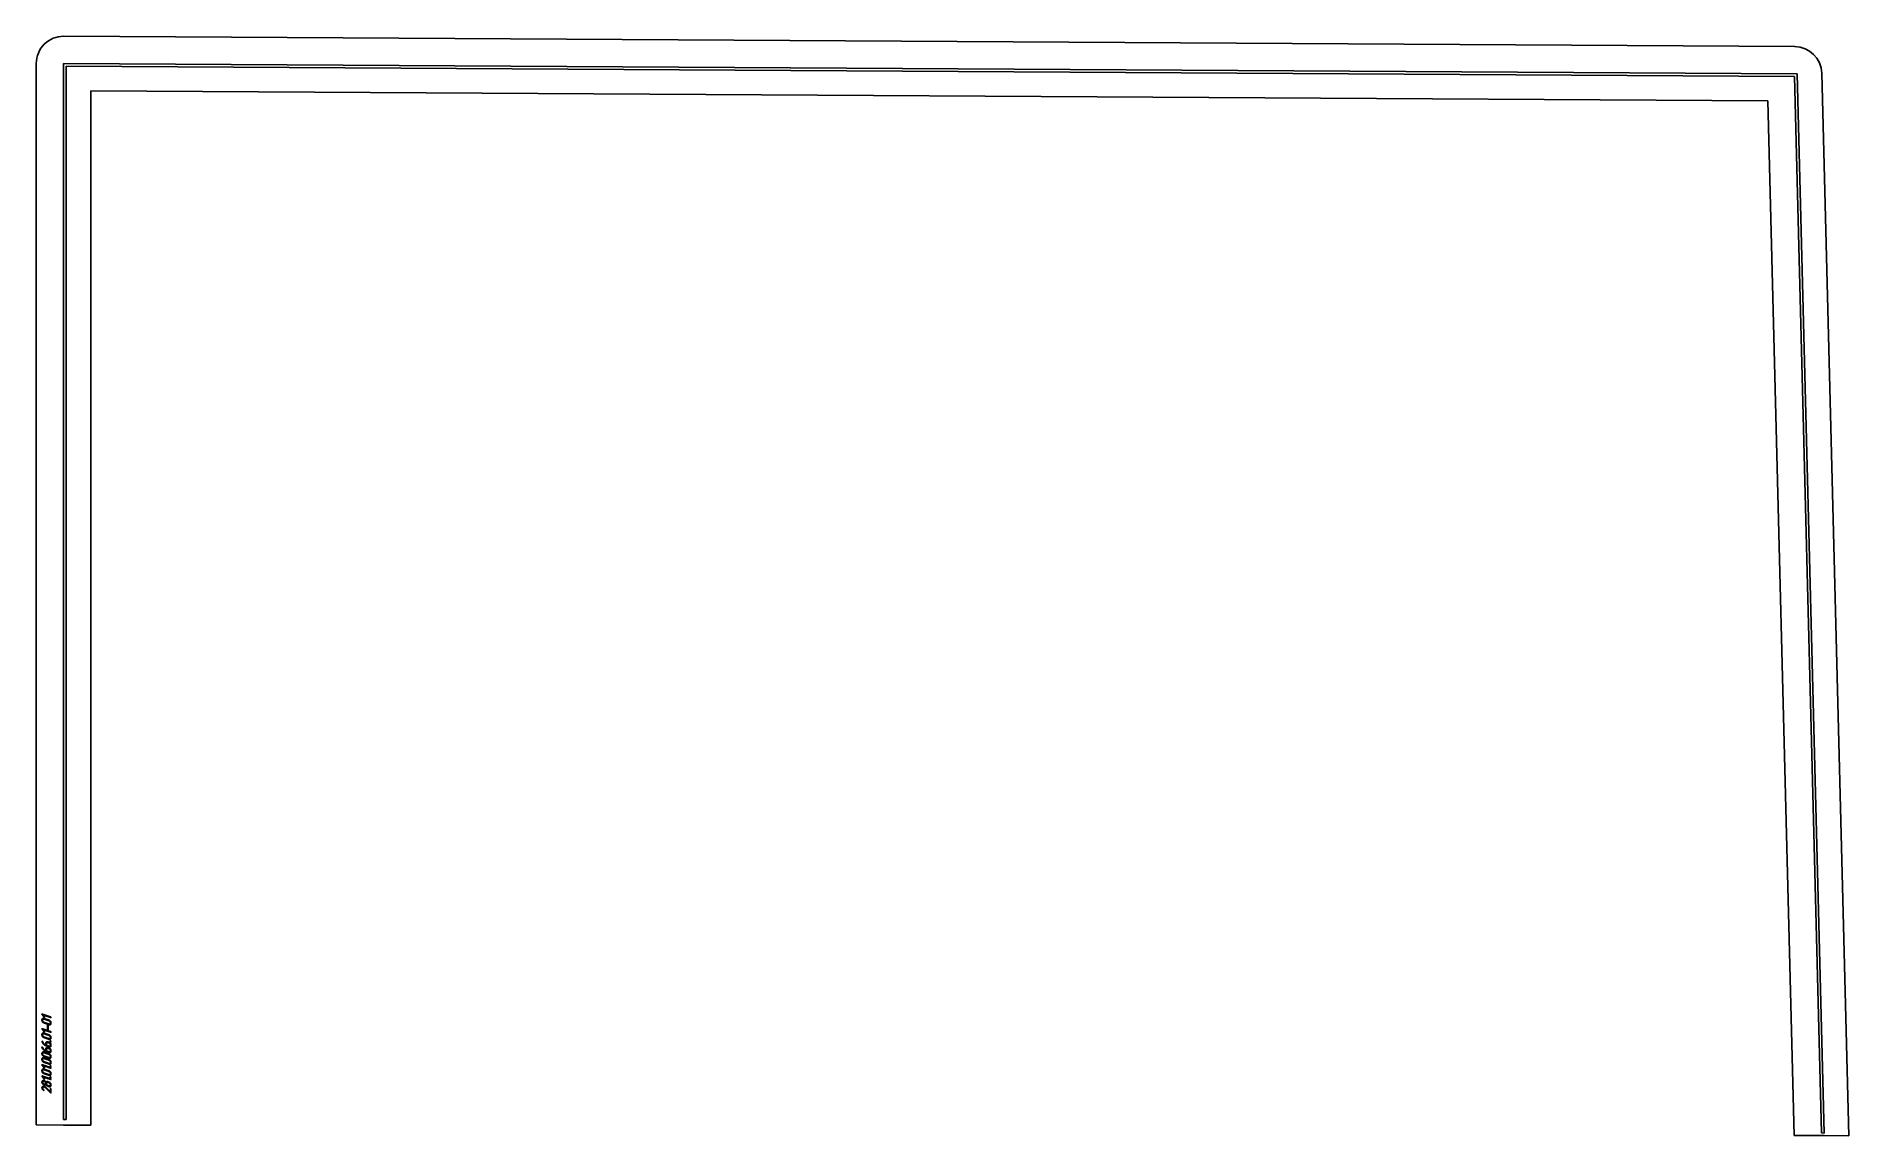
# Model space of a CAD drawing. Header units: millimetres. Extents: x 43 to 2040, y 1227 to 2439.
import ezdxf

# ---------------------------------------------------------------- set-up
doc = ezdxf.new("R2010")
doc.units = ezdxf.units.MM
doc.linetypes.add('K5LT_BASIC', pattern=[0])
doc.layers.add('Engraving', color=7, linetype='Continuous')

msp = doc.modelspace()

# ---------------------------------------------------------------- linework, layer by layer
at = {"color": 143, "linetype": 'K5LT_BASIC', "lineweight": 25, "true_color": 0x33acca}
for p, q in [((1980.2, 2427.1), (73, 2438.5)), ((42.8, 2408.5), (42.8, 1238.7)), ((2039.8, 1226.7), (2010, 2397.8)), ((102.8, 2378.3), (102.8, 1238.3)), ((1950.7, 2367.2), (102.8, 2378.3)), ((1979.7, 1227), (1950.7, 2367.2)), ((72.8, 1238.5), (42.8, 1238.7)), ((72.8, 1238.5), (75.8, 1238.5)), ((102.8, 1238.3), (75.8, 1238.5)), ((2009.8, 1226.9), (1979.7, 1227)), ((2009.8, 1226.9), (2012.8, 1226.8)), ((2039.8, 1226.7), (2012.8, 1226.8))]:
    msp.add_line(p, q, dxfattribs=at)
for centre, start, end in [((72.8, 2408.5), 89.656, 180), ((1980, 2397.1), 1.4574, 89.656)]:
    msp.add_arc(centre, 30, start, end, dxfattribs=at)
at = {"layer": 'Engraving', "color": 143, "linetype": 'K5LT_BASIC', "lineweight": 25, "true_color": 0x33acca}
for p, q in [((72.8, 2408.5), (72.8, 1244.5)), ((1983, 2397), (72.8, 2408.5)), ((75.8, 1244.5), (75.8, 2405.5)), ((75.8, 2405.5), (1980.1, 2394.1)), ((2012.7, 1229.7), (1983, 2397)), ((1980.1, 2394.1), (2009.7, 1229.8)), ((75.8, 1244.5), (72.8, 1244.5)), ((2012.7, 1229.7), (2009.7, 1229.8))]:
    msp.add_line(p, q, dxfattribs=at)
for points, knots in [([(58.7, 1357.7), (58.9, 1357.6), (59, 1357.5), (59, 1357.4), (59, 1357.2), (59, 1357.1), (59, 1357), (58.9, 1356.9), (58.7, 1357), (54.5, 1358.4), (50.3, 1359.8), (51.1, 1358.8), (51.8, 1357.8), (51.9, 1357.6), (51.9, 1357.5), (51.9, 1357.3), (51.8, 1357.3), (51.7, 1357.2), (51.6, 1357.3), (51.5, 1357.3), (51.3, 1357.4), (50.3, 1358.9), (49.2, 1360.3), (49.1, 1360.4), (49.1, 1360.6), (49.1, 1360.7), (49.2, 1360.8), (49.3, 1360.9), (49.5, 1360.8), (54.1, 1359.2), (58.7, 1357.7)], [0, 0, 0, 0.181151, 0.181151, 0.343934, 0.343934, 0.472146, 0.472146, 0.625059, 0.625059, 5.39951, 5.39951, 6.773407, 6.773407, 6.936544, 6.936544, 7.074093, 7.074093, 7.217588, 7.217588, 7.383484, 7.383484, 9.302301, 9.302301, 9.462957, 9.462957, 9.596849, 9.596849, 9.739807, 9.739807, 15, 15, 15]), ([(56.9, 1354.1), (57.8, 1353.8), (58.4, 1352.9), (59, 1352.1), (59, 1351.2), (59, 1350.8), (59, 1350.5), (59, 1349.7), (58.4, 1349.2), (57.8, 1348.8), (56.9, 1349.1), (54.1, 1350.1), (51.2, 1351), (50.4, 1351.3), (49.7, 1352.1), (49.1, 1353), (49.1, 1353.9), (49.1, 1354.2), (49.1, 1354.6), (49.1, 1355.5), (49.7, 1355.9), (50.3, 1356.3), (51.2, 1356), (54.1, 1355), (56.9, 1354.1)], [0, 0, 0, 0.846521, 0.846521, 1.674424, 1.674424, 1.989042, 1.989042, 2.637777, 2.637777, 3.338641, 3.338641, 5.996422, 5.996422, 6.83575, 6.83575, 7.667338, 7.667338, 7.981955, 7.981955, 8.645972, 8.645972, 9.342219, 9.342219, 12, 12, 12]), ([(58.7, 1341.5), (58.9, 1341.5), (59, 1341.3), (59, 1341.2), (59, 1341.1), (59, 1341), (59, 1340.8), (58.9, 1340.8), (58.7, 1340.8), (54.5, 1342.2), (50.3, 1343.7), (51.1, 1342.7), (51.8, 1341.6), (51.9, 1341.5), (51.9, 1341.4), (51.9, 1341.2), (51.8, 1341.1), (51.7, 1341.1), (51.6, 1341.1), (51.5, 1341.1), (51.3, 1341.3), (50.3, 1342.7), (49.2, 1344.2), (49.1, 1344.3), (49.1, 1344.4), (49.1, 1344.6), (49.2, 1344.7), (49.3, 1344.7), (49.5, 1344.7), (54.1, 1343.1), (58.7, 1341.5)], [0, 0, 0, 0.181151, 0.181151, 0.343934, 0.343934, 0.472146, 0.472146, 0.625059, 0.625059, 5.39951, 5.39951, 6.773407, 6.773407, 6.936544, 6.936544, 7.074093, 7.074093, 7.217588, 7.217588, 7.383484, 7.383484, 9.302301, 9.302301, 9.462957, 9.462957, 9.596849, 9.596849, 9.739807, 9.739807, 15, 15, 15]), ([(56.9, 1337.9), (57.8, 1337.6), (58.4, 1336.8), (59, 1336), (59, 1335.1), (59, 1334.7), (59, 1334.4), (59, 1333.5), (58.4, 1333.1), (57.8, 1332.6), (56.9, 1332.9), (54.1, 1333.9), (51.2, 1334.9), (50.4, 1335.2), (49.7, 1336), (49.1, 1336.8), (49.1, 1337.7), (49.1, 1338.1), (49.1, 1338.4), (49.1, 1339.3), (49.7, 1339.7), (50.3, 1340.2), (51.2, 1339.9), (54.1, 1338.9), (56.9, 1337.9)], [0, 0, 0, 0.846521, 0.846521, 1.674424, 1.674424, 1.989042, 1.989042, 2.637777, 2.637777, 3.338641, 3.338641, 5.996422, 5.996422, 6.83575, 6.83575, 7.667338, 7.667338, 7.981955, 7.981955, 8.645972, 8.645972, 9.342219, 9.342219, 12, 12, 12]), ([(56.9, 1353.4), (54.1, 1354.3), (51.2, 1355.3), (50.6, 1355.5), (50.2, 1355.2), (49.8, 1354.9), (49.8, 1354.3), (49.8, 1354), (49.8, 1353.6), (49.8, 1353), (50.2, 1352.5), (50.6, 1351.9), (51.2, 1351.7), (54.1, 1350.8), (56.9, 1349.8), (57.5, 1349.6), (57.9, 1349.9), (58.3, 1350.2), (58.3, 1350.7), (58.3, 1351.1), (58.3, 1351.4), (58.3, 1352), (57.9, 1352.6), (57.5, 1353.1), (56.9, 1353.4)], [0, 0, 0, 3.194824, 3.194824, 3.749556, 3.749556, 4.284872, 4.284872, 4.662943, 4.662943, 5.32312, 5.32312, 6.003067, 6.003067, 9.197891, 9.197891, 9.751896, 9.751896, 10.278148, 10.278148, 10.656218, 10.656218, 11.310094, 11.310094, 12, 12, 12]), ([(56.9, 1337.2), (54.1, 1338.2), (51.2, 1339.1), (50.6, 1339.3), (50.2, 1339.1), (49.8, 1338.8), (49.8, 1338.2), (49.8, 1337.8), (49.8, 1337.5), (49.8, 1336.9), (50.2, 1336.3), (50.6, 1335.8), (51.2, 1335.6), (54.1, 1334.6), (56.9, 1333.7), (57.5, 1333.5), (57.9, 1333.7), (58.3, 1334), (58.3, 1334.6), (58.3, 1335), (58.3, 1335.3), (58.3, 1335.9), (57.9, 1336.4), (57.5, 1337), (56.9, 1337.2)], [0, 0, 0, 3.194824, 3.194824, 3.749556, 3.749556, 4.284872, 4.284872, 4.662943, 4.662943, 5.32312, 5.32312, 6.003067, 6.003067, 9.197891, 9.197891, 9.751896, 9.751896, 10.278148, 10.278148, 10.656218, 10.656218, 11.310094, 11.310094, 12, 12, 12]), ([(55.8, 1348.2), (55.8, 1346), (55.8, 1343.9), (55.8, 1343.7), (55.7, 1343.7), (55.6, 1343.6), (55.5, 1343.7), (55.4, 1343.7), (55.3, 1343.8), (55.1, 1344), (55.1, 1344.1), (55.1, 1346.3), (55.1, 1348.4), (55.1, 1348.5), (55.3, 1348.6), (55.4, 1348.7), (55.5, 1348.6), (55.6, 1348.6), (55.7, 1348.5), (55.8, 1348.3), (55.8, 1348.2)], [0, 0, 0, 3.94619, 3.94619, 4.18756, 4.18756, 4.430856, 4.430856, 4.683549, 4.683549, 5.009861, 5.009861, 8.956051, 8.956051, 9.181245, 9.181245, 9.415662, 9.415662, 9.694987, 9.694987, 10, 10, 10]), ([(53.8, 1325.8), (52.3, 1326.3), (51, 1327.5), (49.7, 1328.8), (49.1, 1330.5), (49.1, 1330.5), (49.1, 1330.6), (49.1, 1330.8), (49.2, 1330.8), (49.3, 1330.9), (49.5, 1330.8), (49.6, 1330.8), (49.6, 1330.7), (49.7, 1330.7), (49.8, 1330.5), (49.8, 1330.4), (49.8, 1330.3), (49.9, 1330.2), (49.9, 1330.2), (50, 1330), (50.1, 1329.8), (50.2, 1329.5), (50.4, 1329.1), (50.8, 1328.6), (51.4, 1328), (51.8, 1327.6), (52.4, 1327.2), (52.9, 1326.8), (53.4, 1326.7), (53.4, 1327.7), (53.4, 1328.8), (53.4, 1329.7), (54, 1330.1), (54.6, 1330.5), (55.5, 1330.2), (56.2, 1330), (56.9, 1329.7), (57.8, 1329.4), (58.4, 1328.6), (59, 1327.8), (59, 1326.9), (59, 1326.5), (59, 1326.2), (59, 1325.3), (58.4, 1324.9), (57.8, 1324.4), (56.9, 1324.7), (55.3, 1325.3), (53.8, 1325.8)], [0, 0, 0, 2.498316, 2.498316, 5.262484, 5.262484, 5.387819, 5.387819, 5.576565, 5.576565, 5.780812, 5.780812, 5.94013, 5.94013, 6.158112, 6.158112, 6.282716, 6.282716, 6.433855, 6.433855, 6.733626, 6.733626, 7.321232, 7.321232, 8.511503, 8.511503, 9.467261, 9.467261, 10.342598, 10.342598, 11.992145, 11.992145, 13.165958, 13.165958, 14.387907, 14.387907, 15.553255, 15.553255, 17.042108, 17.042108, 18.487785, 18.487785, 19.039603, 19.039603, 20.17753, 20.17753, 21.406839, 21.406839, 24, 24, 24]), ([(53.8, 1319.5), (52.3, 1320), (51, 1321.2), (49.7, 1322.4), (49.1, 1324.1), (49.1, 1324.2), (49.1, 1324.3), (49.1, 1324.4), (49.2, 1324.5), (49.3, 1324.5), (49.5, 1324.5), (49.6, 1324.4), (49.6, 1324.4), (49.7, 1324.3), (49.8, 1324.1), (49.8, 1324.1), (49.8, 1324), (49.9, 1323.9), (49.9, 1323.8), (50, 1323.6), (50.1, 1323.5), (50.2, 1323.1), (50.4, 1322.8), (50.8, 1322.2), (51.4, 1321.6), (51.8, 1321.2), (52.4, 1320.8), (52.9, 1320.5), (53.4, 1320.3), (53.4, 1321.4), (53.4, 1322.4), (53.4, 1323.3), (54, 1323.7), (54.6, 1324.2), (55.5, 1323.9), (56.2, 1323.6), (56.9, 1323.4), (57.8, 1323.1), (58.4, 1322.2), (59, 1321.4), (59, 1320.5), (59, 1320.2), (59, 1319.8), (59, 1319), (58.4, 1318.5), (57.8, 1318.1), (56.9, 1318.4), (55.3, 1318.9), (53.8, 1319.5)], [0, 0, 0, 2.498316, 2.498316, 5.262484, 5.262484, 5.387819, 5.387819, 5.576565, 5.576565, 5.780812, 5.780812, 5.94013, 5.94013, 6.158112, 6.158112, 6.282716, 6.282716, 6.433855, 6.433855, 6.733626, 6.733626, 7.321232, 7.321232, 8.511503, 8.511503, 9.467261, 9.467261, 10.342598, 10.342598, 11.992145, 11.992145, 13.165958, 13.165958, 14.387907, 14.387907, 15.553255, 15.553255, 17.042108, 17.042108, 18.487785, 18.487785, 19.039603, 19.039603, 20.17753, 20.17753, 21.406839, 21.406839, 24, 24, 24]), ([(56.9, 1317), (57.8, 1316.7), (58.4, 1315.9), (59, 1315.1), (59, 1314.2), (59, 1313.8), (59, 1313.5), (59, 1312.6), (58.4, 1312.2), (57.8, 1311.7), (56.9, 1312), (54.1, 1313), (51.2, 1314), (50.4, 1314.3), (49.7, 1315.1), (49.1, 1315.9), (49.1, 1316.8), (49.1, 1317.2), (49.1, 1317.5), (49.1, 1318.4), (49.7, 1318.8), (50.3, 1319.3), (51.2, 1319), (54.1, 1318), (56.9, 1317)], [0, 0, 0, 0.846521, 0.846521, 1.674424, 1.674424, 1.989042, 1.989042, 2.637777, 2.637777, 3.338641, 3.338641, 5.996422, 5.996422, 6.83575, 6.83575, 7.667338, 7.667338, 7.981955, 7.981955, 8.645972, 8.645972, 9.342219, 9.342219, 12, 12, 12]), ([(56.9, 1316.3), (54.1, 1317.3), (51.2, 1318.2), (50.6, 1318.4), (50.2, 1318.2), (49.8, 1317.9), (49.8, 1317.3), (49.8, 1316.9), (49.8, 1316.6), (49.8, 1316), (50.2, 1315.4), (50.6, 1314.9), (51.2, 1314.7), (54.1, 1313.7), (56.9, 1312.8), (57.5, 1312.6), (57.9, 1312.8), (58.3, 1313.1), (58.3, 1313.7), (58.3, 1314), (58.3, 1314.4), (58.3, 1315), (57.9, 1315.5), (57.5, 1316.1), (56.9, 1316.3)], [0, 0, 0, 3.194824, 3.194824, 3.749556, 3.749556, 4.284872, 4.284872, 4.662943, 4.662943, 5.32312, 5.32312, 6.003067, 6.003067, 9.197891, 9.197891, 9.751896, 9.751896, 10.278148, 10.278148, 10.656218, 10.656218, 11.310094, 11.310094, 12, 12, 12]), ([(54.1, 1326.4), (55.5, 1325.9), (56.9, 1325.5), (57.5, 1325.3), (57.9, 1325.5), (58.3, 1325.8), (58.3, 1326.4), (58.3, 1326.7), (58.3, 1327.1), (58.3, 1327.7), (57.9, 1328.3), (57.5, 1328.8), (56.9, 1329), (56.2, 1329.2), (55.5, 1329.5), (54.9, 1329.7), (54.5, 1329.4), (54.1, 1329.2), (54.1, 1328.6), (54.1, 1327.5), (54.1, 1326.4)], [0, 0, 0, 2.151609, 2.151609, 2.897861, 2.897861, 3.606926, 3.606926, 4.116362, 4.116362, 5.006613, 5.006613, 5.923599, 5.923599, 6.999394, 6.999394, 7.74769, 7.74769, 8.471721, 8.471721, 10, 10, 10]), ([(54.1, 1320.1), (55.5, 1319.6), (56.9, 1319.1), (57.5, 1318.9), (57.9, 1319.2), (58.3, 1319.5), (58.3, 1320), (58.3, 1320.4), (58.3, 1320.8), (58.3, 1321.4), (57.9, 1321.9), (57.5, 1322.5), (56.9, 1322.7), (56.2, 1322.9), (55.5, 1323.1), (54.9, 1323.3), (54.5, 1323.1), (54.1, 1322.8), (54.1, 1322.2), (54.1, 1321.1), (54.1, 1320.1)], [0, 0, 0, 2.151609, 2.151609, 2.897861, 2.897861, 3.606926, 3.606926, 4.116362, 4.116362, 5.006613, 5.006613, 5.923599, 5.923599, 6.999394, 6.999394, 7.74769, 7.74769, 8.471721, 8.471721, 10, 10, 10]), ([(58, 1330.9), (58, 1331.1), (58.2, 1331.2), (58.3, 1331.3), (58.5, 1331.3), (58.7, 1331.2), (58.9, 1331), (59, 1330.8), (59, 1330.5), (59, 1330.3), (58.9, 1330.2), (58.7, 1330.1), (58.5, 1330.2), (58.4, 1330.2), (58.2, 1330.4), (58, 1330.6), (58, 1330.9)], [0, 0, 0, 0.855828, 0.855828, 1.74556, 1.74556, 2.805969, 2.805969, 3.96496, 3.96496, 4.876932, 4.876932, 5.801755, 5.801755, 6.76801, 6.76801, 8, 8, 8]), ([(56.9, 1310.7), (57.8, 1310.4), (58.4, 1309.5), (59, 1308.7), (59, 1307.8), (59, 1307.5), (59, 1307.1), (59, 1306.3), (58.4, 1305.8), (57.8, 1305.4), (56.9, 1305.7), (54.1, 1306.7), (51.2, 1307.6), (50.4, 1307.9), (49.7, 1308.8), (49.1, 1309.6), (49.1, 1310.5), (49.1, 1310.8), (49.1, 1311.2), (49.1, 1312.1), (49.7, 1312.5), (50.3, 1312.9), (51.2, 1312.6), (54.1, 1311.6), (56.9, 1310.7)], [0, 0, 0, 0.846521, 0.846521, 1.674424, 1.674424, 1.989042, 1.989042, 2.637777, 2.637777, 3.338641, 3.338641, 5.996422, 5.996422, 6.83575, 6.83575, 7.667338, 7.667338, 7.981955, 7.981955, 8.645972, 8.645972, 9.342219, 9.342219, 12, 12, 12]), ([(58.7, 1301.8), (58.9, 1301.8), (59, 1301.7), (59, 1301.5), (59, 1301.4), (59, 1301.3), (59, 1301.2), (58.9, 1301.1), (58.7, 1301.1), (54.5, 1302.6), (50.3, 1304), (51.1, 1303), (51.8, 1301.9), (51.9, 1301.8), (51.9, 1301.7), (51.9, 1301.5), (51.8, 1301.4), (51.7, 1301.4), (51.6, 1301.4), (51.5, 1301.4), (51.3, 1301.6), (50.3, 1303), (49.2, 1304.5), (49.1, 1304.6), (49.1, 1304.7), (49.1, 1304.9), (49.2, 1305), (49.3, 1305), (49.5, 1305), (54.1, 1303.4), (58.7, 1301.8)], [0, 0, 0, 0.181151, 0.181151, 0.343934, 0.343934, 0.472146, 0.472146, 0.625059, 0.625059, 5.39951, 5.39951, 6.773407, 6.773407, 6.936544, 6.936544, 7.074093, 7.074093, 7.217588, 7.217588, 7.383484, 7.383484, 9.302301, 9.302301, 9.462957, 9.462957, 9.596849, 9.596849, 9.739807, 9.739807, 15, 15, 15]), ([(56.9, 1298.2), (57.8, 1297.9), (58.4, 1297.1), (59, 1296.3), (59, 1295.4), (59, 1295), (59, 1294.7), (59, 1293.8), (58.4, 1293.4), (57.8, 1293), (56.9, 1293.3), (54.1, 1294.2), (51.2, 1295.2), (50.4, 1295.5), (49.7, 1296.3), (49.1, 1297.2), (49.1, 1298), (49.1, 1298.4), (49.1, 1298.8), (49.1, 1299.6), (49.7, 1300.1), (50.3, 1300.5), (51.2, 1300.2), (54.1, 1299.2), (56.9, 1298.2)], [0, 0, 0, 0.846521, 0.846521, 1.674424, 1.674424, 1.989042, 1.989042, 2.637777, 2.637777, 3.338641, 3.338641, 5.996422, 5.996422, 6.83575, 6.83575, 7.667338, 7.667338, 7.981955, 7.981955, 8.645972, 8.645972, 9.342219, 9.342219, 12, 12, 12]), ([(56.9, 1310), (54.1, 1310.9), (51.2, 1311.9), (50.6, 1312.1), (50.2, 1311.8), (49.8, 1311.5), (49.8, 1311), (49.8, 1310.6), (49.8, 1310.2), (49.8, 1309.7), (50.2, 1309.1), (50.6, 1308.5), (51.2, 1308.3), (54.1, 1307.4), (56.9, 1306.4), (57.5, 1306.2), (57.9, 1306.5), (58.3, 1306.8), (58.3, 1307.3), (58.3, 1307.7), (58.3, 1308.1), (58.3, 1308.6), (57.9, 1309.2), (57.5, 1309.8), (56.9, 1310)], [0, 0, 0, 3.194824, 3.194824, 3.749556, 3.749556, 4.284872, 4.284872, 4.662943, 4.662943, 5.32312, 5.32312, 6.003067, 6.003067, 9.197891, 9.197891, 9.751896, 9.751896, 10.278148, 10.278148, 10.656218, 10.656218, 11.310094, 11.310094, 12, 12, 12]), ([(56.9, 1297.5), (54.1, 1298.5), (51.2, 1299.5), (50.6, 1299.7), (50.2, 1299.4), (49.8, 1299.1), (49.8, 1298.5), (49.8, 1298.2), (49.8, 1297.8), (49.8, 1297.2), (50.2, 1296.7), (50.6, 1296.1), (51.2, 1295.9), (54.1, 1294.9), (56.9, 1294), (57.5, 1293.8), (57.9, 1294.1), (58.3, 1294.3), (58.3, 1294.9), (58.3, 1295.3), (58.3, 1295.6), (58.3, 1296.2), (57.9, 1296.8), (57.5, 1297.3), (56.9, 1297.5)], [0, 0, 0, 3.194824, 3.194824, 3.749556, 3.749556, 4.284872, 4.284872, 4.662943, 4.662943, 5.32312, 5.32312, 6.003067, 6.003067, 9.197891, 9.197891, 9.751896, 9.751896, 10.278148, 10.278148, 10.656218, 10.656218, 11.310094, 11.310094, 12, 12, 12]), ([(58, 1303.7), (58, 1303.9), (58.2, 1304), (58.3, 1304.1), (58.5, 1304), (58.7, 1303.9), (58.9, 1303.7), (59, 1303.6), (59, 1303.3), (59, 1303), (58.9, 1303), (58.7, 1302.9), (58.5, 1302.9), (58.4, 1303), (58.2, 1303.2), (58, 1303.4), (58, 1303.7)], [0, 0, 0, 0.855828, 0.855828, 1.74556, 1.74556, 2.805969, 2.805969, 3.96496, 3.96496, 4.876932, 4.876932, 5.801755, 5.801755, 6.76801, 6.76801, 8, 8, 8]), ([(58.7, 1289.4), (58.9, 1289.4), (59, 1289.2), (59, 1289.1), (59, 1288.9), (59, 1288.9), (59, 1288.7), (58.9, 1288.6), (58.7, 1288.7), (54.5, 1290.1), (50.3, 1291.6), (51.1, 1290.5), (51.8, 1289.5), (51.9, 1289.4), (51.9, 1289.2), (51.9, 1289.1), (51.8, 1289), (51.7, 1288.9), (51.6, 1289), (51.5, 1289), (51.3, 1289.2), (50.3, 1290.6), (49.2, 1292), (49.1, 1292.2), (49.1, 1292.3), (49.1, 1292.5), (49.2, 1292.5), (49.3, 1292.6), (49.5, 1292.6), (54.1, 1291), (58.7, 1289.4)], [0, 0, 0, 0.181151, 0.181151, 0.343934, 0.343934, 0.472146, 0.472146, 0.625059, 0.625059, 5.39951, 5.39951, 6.773407, 6.773407, 6.936544, 6.936544, 7.074093, 7.074093, 7.217588, 7.217588, 7.383484, 7.383484, 9.302301, 9.302301, 9.462957, 9.462957, 9.596849, 9.596849, 9.739807, 9.739807, 15, 15, 15]), ([(56.9, 1285.8), (57.8, 1285.5), (58.4, 1284.7), (59, 1283.8), (59, 1282.9), (59, 1282.6), (59, 1282.2), (59, 1281.4), (58.4, 1281), (57.8, 1280.5), (56.9, 1280.8), (56.2, 1281.1), (55.5, 1281.3), (54.9, 1281.5), (54.5, 1282), (54, 1282.4), (53.6, 1283.1), (53.3, 1282.8), (52.9, 1282.8), (52.5, 1282.7), (51.9, 1282.9), (51.6, 1283), (51.2, 1283.1), (50.4, 1283.4), (49.7, 1284.2), (49.4, 1284.7), (49.2, 1285.1), (49.2, 1285.3), (49.1, 1285.5), (49.1, 1285.6), (49.1, 1285.7), (49.1, 1285.9), (49.1, 1286), (49.1, 1286.8), (49.7, 1287.3), (50, 1287.5), (50.4, 1287.5), (50.6, 1287.5), (50.8, 1287.5), (50.9, 1287.5), (51, 1287.5), (51.1, 1287.4), (51.2, 1287.4), (51.6, 1287.3), (51.9, 1287.1), (52.5, 1287), (52.9, 1286.6), (53.3, 1286.3), (53.6, 1285.8), (53.8, 1286.2), (54.4, 1286.3), (54.9, 1286.5), (55.5, 1286.3), (56.2, 1286), (56.9, 1285.8)], [0, 0, 0, 1.873598, 1.873598, 3.69261, 3.69261, 4.386884, 4.386884, 5.818535, 5.818535, 7.364988, 7.364988, 8.831065, 8.831065, 10.043454, 10.043454, 11.431214, 11.431214, 12.22177, 12.22177, 13.14885, 13.14885, 13.899491, 13.899491, 15.762312, 15.762312, 16.708293, 16.708293, 17.125443, 17.125443, 17.362221, 17.362221, 17.577677, 17.577677, 19.055802, 19.055802, 19.771228, 19.771228, 20.139764, 20.139764, 20.365597, 20.365597, 20.592941, 20.592941, 21.340886, 21.340886, 22.373032, 22.373032, 23.469845, 23.469845, 24.415003, 24.415003, 25.533412, 25.533412, 27, 27, 27]), ([(59, 1278.4), (59, 1276.2), (59, 1274.1), (59, 1274), (58.9, 1273.9), (58.8, 1273.8), (58.7, 1273.9), (58.6, 1273.9), (58.5, 1274), (55.5, 1276.9), (52.6, 1279.9), (52.5, 1280), (52.3, 1280.1), (52.2, 1280.2), (52.1, 1280.3), (51.8, 1280.5), (51.5, 1280.6), (50.8, 1280.8), (50.3, 1280.4), (50.1, 1280.3), (50, 1280), (49.8, 1279.7), (49.8, 1279.3), (49.8, 1278.8), (50.1, 1278.3), (50.4, 1277.8), (51, 1277.3), (51.1, 1277.2), (51.2, 1277.1), (51.2, 1277), (51.3, 1276.9), (51.3, 1276.7), (51.2, 1276.7), (51.1, 1276.6), (50.9, 1276.6), (50.8, 1276.7), (50.8, 1276.7), (49.9, 1277.3), (49.5, 1278.1), (49.1, 1278.8), (49.1, 1279.5), (49.1, 1280.5), (49.8, 1281.1), (50.5, 1281.7), (51.5, 1281.3), (51.9, 1281.2), (52.2, 1281), (52.6, 1280.8), (53, 1280.4), (55.7, 1277.7), (58.3, 1275), (58.3, 1276.8), (58.3, 1278.6), (58.3, 1278.7), (58.5, 1278.8), (58.6, 1278.9), (58.7, 1278.8), (58.8, 1278.8), (58.9, 1278.7), (59, 1278.5), (59, 1278.4)], [0, 0, 0, 3.047826, 3.047826, 3.226196, 3.226196, 3.425035, 3.425035, 3.570989, 3.570989, 9.561221, 9.561221, 9.825724, 9.825724, 10.050668, 10.050668, 10.473601, 10.473601, 11.396415, 11.396415, 11.832946, 11.832946, 12.317549, 12.317549, 13.072233, 13.072233, 14.062635, 14.062635, 14.240973, 14.240973, 14.40613, 14.40613, 14.588981, 14.588981, 14.779051, 14.779051, 14.881829, 14.881829, 16.249197, 16.249197, 17.325971, 17.325971, 18.610175, 18.610175, 19.935785, 19.935785, 20.483021, 20.483021, 21.195978, 21.195978, 26.62229, 26.62229, 29.191003, 29.191003, 29.365522, 29.365522, 29.547183, 29.547183, 29.763638, 29.763638, 30, 30, 30]), ([(52, 1286.4), (51.6, 1286.5), (51.2, 1286.7), (50.6, 1286.9), (50.2, 1286.6), (49.8, 1286.3), (49.8, 1285.7), (49.8, 1285.1), (50.2, 1284.6), (50.6, 1284), (51.2, 1283.8), (51.6, 1283.7), (52, 1283.6), (52.5, 1283.4), (53, 1283.6), (53.4, 1283.9), (53.4, 1284.5), (53.4, 1285.1), (53, 1285.6), (52.6, 1286.2), (52, 1286.4)], [0, 0, 0, 0.718951, 0.718951, 1.697337, 1.697337, 2.634709, 2.634709, 3.797866, 3.797866, 5.000561, 5.000561, 5.719512, 5.719512, 6.697901, 6.697901, 7.635273, 7.635273, 8.789173, 8.789173, 10, 10, 10]), ([(56.9, 1285.1), (56.2, 1285.3), (55.5, 1285.6), (54.9, 1285.8), (54.5, 1285.5), (54.1, 1285.2), (54.1, 1284.6), (54.1, 1284.3), (54.1, 1283.9), (54.1, 1283.3), (54.5, 1282.8), (54.9, 1282.2), (55.5, 1282), (56.2, 1281.8), (56.9, 1281.5), (57.5, 1281.3), (57.9, 1281.6), (58.3, 1281.9), (58.3, 1282.5), (58.3, 1282.8), (58.3, 1283.2), (58.3, 1283.8), (57.9, 1284.3), (57.5, 1284.9), (56.9, 1285.1)], [0, 0, 0, 1.329406, 1.329406, 2.254108, 2.254108, 3.148824, 3.148824, 3.778355, 3.778355, 4.877538, 4.877538, 6.009386, 6.009386, 7.338792, 7.338792, 8.260968, 8.260968, 9.137189, 9.137189, 9.766721, 9.766721, 10.866842, 10.866842, 12, 12, 12]), ([(58, 1291.2), (58, 1291.4), (58.2, 1291.5), (58.3, 1291.6), (58.5, 1291.6), (58.7, 1291.5), (58.9, 1291.3), (59, 1291.1), (59, 1290.9), (59, 1290.6), (58.9, 1290.5), (58.7, 1290.4), (58.5, 1290.5), (58.4, 1290.6), (58.2, 1290.8), (58, 1291), (58, 1291.2)], [0, 0, 0, 0.855828, 0.855828, 1.74556, 1.74556, 2.805969, 2.805969, 3.96496, 3.96496, 4.876932, 4.876932, 5.801755, 5.801755, 6.76801, 6.76801, 8, 8, 8])]:
    msp.add_open_spline(points, degree=2, knots=knots, dxfattribs=at)

doc.saveas('drawing.dxf')
